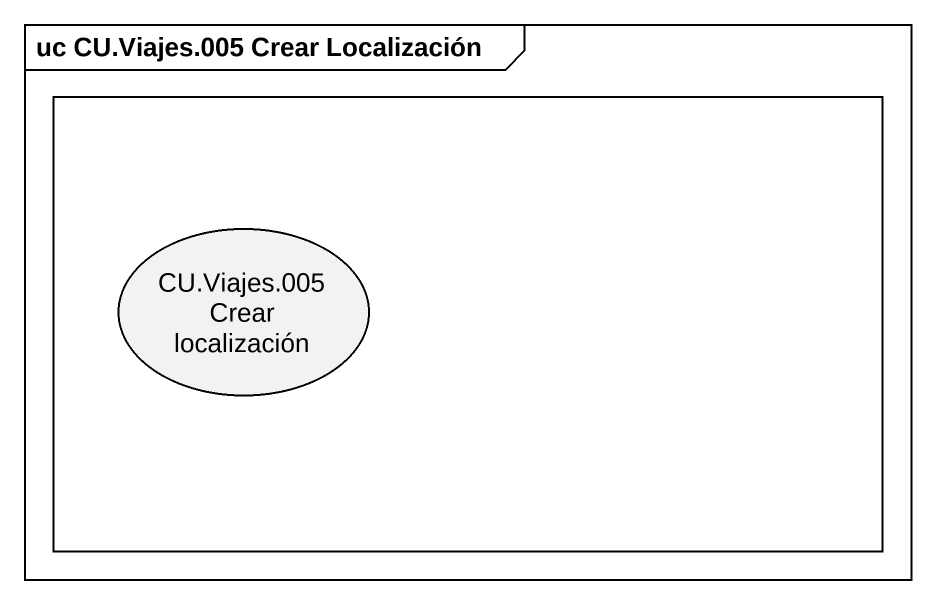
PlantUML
@startuml
mainframe uc CU.Viajes.005 Crear Localización
rectangle " " as rectangle1 {
  usecase "CU.Viajes.005 Crear localización" as CU_Viajes_005_Crear
}
@enduml
